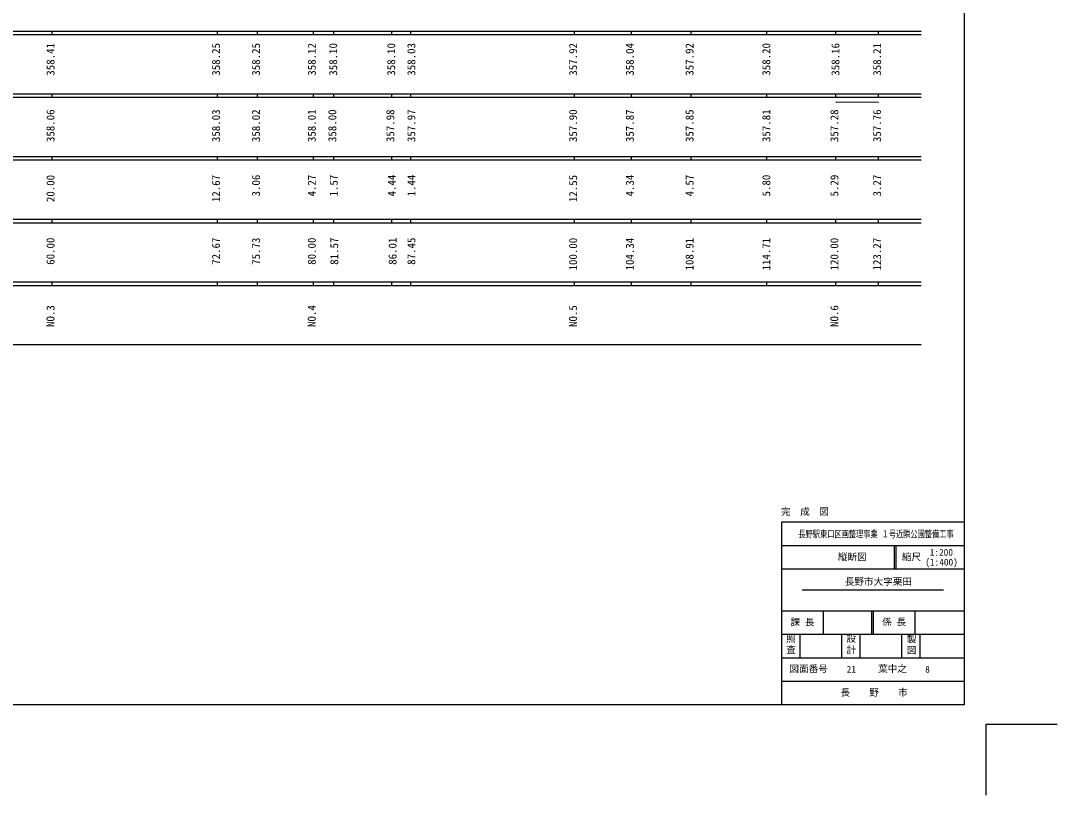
# Model space of a CAD drawing. Units: millimetres on the paper. Extents: x -224 to 211, y -151 to 163.
# Drawn here: x 13 to 211.3, y -151 to -2.8 of the extents above; entities that cross this region are included whole.
import ezdxf
from ezdxf.enums import TextEntityAlignment as Align

# ---------------------------------------------------------------- set-up
doc = ezdxf.new("R2010")
doc.units = ezdxf.units.MM
for name, color, linetype in [('0-0_0', 7, 'Continuous'), ('0-1_D_STR_DIM_1寸法', 7, 'Continuous'), ('0-2_D_STR_2_文字', 4, 'Continuous'), ('0-3_D-TTL-FRAM_枠', 7, 'Continuous'), ('0-5_D_BDG_1_現況', 7, 'Continuous'), ('0-6_S-SUV-HTXT', 4, 'Continuous'), ('0-7_S-SUV-LINE', 7, 'Continuous'), ('0-8_S-SUV-FRAM', 7, 'Continuous'), ('0-9_D-TTL-TXT', 4, 'Continuous')]:
    doc.layers.add(name, color=color, linetype=linetype)
doc.styles.add('ＭＳ ゴシック', font='')
doc.styles.get('ＭＳ ゴシック').set_extended_font_data('MS Gothic')

msp = doc.modelspace()

# ---------------------------------------------------------------- linework, layer by layer
at = {"layer": '0-0_0'}
for p, q in [((-172.147, -4.729), (185.319, -4.729)), ((185.319, -5.479), (-172.147, -5.479)), ((-172.147, -16.729), (185.319, -16.729)), ((185.319, -17.479), (-172.147, -17.479)), ((-172.147, -28.729), (185.319, -28.729)), ((185.319, -29.479), (-172.147, -29.479)), ((-172.147, -40.729), (185.319, -40.729)), ((185.319, -41.479), (-172.147, -41.479)), ((-172.147, -52.729), (185.319, -52.729)), ((185.319, -53.479), (-172.147, -53.479)), ((-172.147, -64.729), (185.319, -64.729)), ((197.713, -137.407), (211.349, -137.407)), ((197.713, -151.044), (197.713, -137.407))]:
    msp.add_line(p, q, dxfattribs=at)
at = {"layer": '0-1_D_STR_DIM_1寸法'}
for p, q in [((18.989, -5.479), (18.989, -4.729)), ((50.661, -5.479), (50.661, -4.729)), ((58.313, -5.479), (58.313, -4.729)), ((68.989, -5.479), (68.989, -4.729)), ((72.914, -5.479), (72.914, -4.729)), ((84.014, -5.479), (84.014, -4.729)), ((87.616, -5.479), (87.616, -4.729)), ((118.989, -5.479), (118.989, -4.729)), ((129.849, -5.479), (129.849, -4.729)), ((141.278, -5.479), (141.278, -4.729)), ((155.768, -5.479), (155.768, -4.729)), ((168.989, -5.479), (168.989, -4.729)), ((177.164, -5.479), (177.164, -4.729)), ((18.989, -17.479), (18.989, -16.729)), ((50.661, -17.479), (50.661, -16.729)), ((58.313, -17.479), (58.313, -16.729)), ((68.989, -17.479), (68.989, -16.729)), ((72.914, -17.479), (72.914, -16.729)), ((84.014, -17.479), (84.014, -16.729)), ((87.616, -17.479), (87.616, -16.729)), ((118.989, -17.479), (118.989, -16.729)), ((129.849, -17.479), (129.849, -16.729)), ((141.278, -17.479), (141.278, -16.729)), ((155.768, -17.479), (155.768, -16.729)), ((168.989, -17.479), (168.989, -16.729)), ((168.989, -17.479), (168.989, -16.729)), ((177.164, -17.479), (177.164, -16.729)), ((18.989, -29.479), (18.989, -28.729)), ((50.661, -29.479), (50.661, -28.729)), ((58.313, -29.479), (58.313, -28.729)), ((68.989, -29.479), (68.989, -28.729)), ((72.914, -29.479), (72.914, -28.729)), ((84.014, -29.479), (84.014, -28.729)), ((87.616, -29.479), (87.616, -28.729)), ((118.989, -29.479), (118.989, -28.729)), ((129.849, -29.479), (129.849, -28.729)), ((141.278, -29.479), (141.278, -28.729)), ((155.768, -29.479), (155.768, -28.729)), ((168.989, -29.479), (168.989, -28.729)), ((168.989, -29.479), (168.989, -28.729)), ((177.164, -29.479), (177.164, -28.729)), ((18.989, -41.479), (18.989, -40.729)), ((50.661, -41.479), (50.661, -40.729)), ((58.313, -41.479), (58.313, -40.729)), ((68.989, -41.479), (68.989, -40.729)), ((72.914, -41.479), (72.914, -40.729)), ((84.014, -41.479), (84.014, -40.729)), ((87.616, -41.479), (87.616, -40.729)), ((118.989, -41.479), (118.989, -40.729)), ((129.849, -41.479), (129.849, -40.729)), ((141.278, -41.479), (141.278, -40.729)), ((155.768, -41.479), (155.768, -40.729)), ((168.989, -41.479), (168.989, -40.729)), ((177.164, -41.479), (177.164, -40.729)), ((18.989, -53.479), (18.989, -52.729)), ((50.661, -53.479), (50.661, -52.729)), ((58.313, -53.479), (58.313, -52.729)), ((68.989, -53.479), (68.989, -52.729)), ((72.914, -53.479), (72.914, -52.729)), ((84.014, -53.479), (84.014, -52.729)), ((87.616, -53.479), (87.616, -52.729)), ((118.989, -53.479), (118.989, -52.729)), ((129.849, -53.479), (129.849, -52.729)), ((141.278, -53.479), (141.278, -52.729)), ((155.768, -53.479), (155.768, -52.729)), ((168.989, -53.479), (168.989, -52.729)), ((177.164, -53.479), (177.164, -52.729))]:
    msp.add_line(p, q, dxfattribs=at)
at = {"layer": '0-3_D-TTL-FRAM_枠'}
msp.add_lwpolyline([(-207.772, 147.259), (193.561, 147.259), (193.561, -133.741), (-207.772, -133.741)], close=True, dxfattribs=at)
at = {"layer": '0-5_D_BDG_1_現況'}
msp.add_line((168.989, -18.303), (177.164, -18.353), dxfattribs=at)
at = {"layer": '0-7_S-SUV-LINE'}
for p, q in [((158.561, -103.241), (193.561, -103.241)), ((180.106, -103.241), (180.106, -107.741)), ((180.434, -103.24), (180.432, -107.741)), ((193.561, -107.741), (158.561, -107.741)), ((162.561, -111.741), (189.561, -111.741)), ((158.561, -115.741), (193.561, -115.741)), ((166.561, -115.741), (166.561, -120.241)), ((175.852, -120.241), (175.855, -115.741)), ((176.193, -120.241), (176.191, -115.741)), ((184.061, -115.741), (184.061, -120.241)), ((193.561, -120.241), (158.561, -120.241)), ((162.061, -120.241), (162.061, -124.741)), ((170.061, -120.241), (170.061, -124.741)), ((173.561, -120.241), (173.561, -124.741)), ((181.561, -120.241), (181.561, -124.741)), ((185.061, -120.241), (185.061, -124.741)), ((158.561, -124.741), (193.561, -124.741)), ((193.561, -129.241), (158.561, -129.241))]:
    msp.add_line(p, q, dxfattribs=at)
at = {"layer": '0-8_S-SUV-FRAM'}
for p, q in [((158.561, -98.741), (158.561, -133.741)), ((193.561, -98.741), (158.561, -98.741))]:
    msp.add_line(p, q, dxfattribs=at)

# ---------------------------------------------------------------- texts
at = {"layer": '0-2_D_STR_2_文字', "style": 'ＭＳ ゴシック'}
for s, p in [('358.41', (19.915, -13.273)), ('358.25', (51.587, -13.273)), ('358.25', (59.239, -13.273)), ('358.12', (69.915, -13.273)), ('358.10', (74.007, -13.273)), ('358.10', (85.107, -13.273)), ('358.03', (88.968, -13.273)), ('357.92', (119.915, -13.273)), ('358.04', (130.774, -13.273)), ('357.92', (142.204, -13.273)), ('358.20', (156.893, -13.273)), ('358.16', (170.115, -13.273)), ('358.21', (178.09, -13.273)), ('358.02', (59.239, -25.985)), ('358.01', (69.915, -25.985)), ('357.81', (156.893, -25.985)), ('358.06', (19.915, -25.985)), ('358.03', (51.587, -25.985)), ('358.00', (73.84, -25.985)), ('357.98', (84.94, -25.985)), ('357.97', (88.968, -25.985)), ('357.90', (119.915, -25.985)), ('357.87', (130.774, -25.985)), ('357.85', (142.204, -25.985)), ('357.28', (169.915, -25.985)), ('357.76', (178.09, -25.985)), ('20.00', (19.915, -37.482)), ('12.67', (51.587, -37.482)), ('3.06', (59.239, -36.397)), ('4.27', (69.915, -36.397)), ('1.57', (74.112, -36.397)), ('4.44', (85.212, -36.397)), ('1.44', (88.968, -36.397)), ('12.55', (119.915, -37.482)), ('4.34', (130.774, -36.397)), ('4.57', (142.204, -36.397)), ('5.80', (156.893, -36.397)), ('5.29', (169.915, -36.397)), ('3.27', (178.09, -36.397)), ('60.00', (19.915, -49.482)), ('72.67', (51.587, -49.482)), ('75.73', (59.239, -49.482)), ('80.00', (69.915, -49.482)), ('81.57', (74.214, -49.482)), ('86.01', (85.366, -49.482)), ('87.45', (88.968, -49.482)), ('100.00', (119.915, -50.567)), ('104.34', (130.774, -50.567)), ('108.91', (142.204, -50.567)), ('114.71', (156.893, -50.567)), ('120.00', (169.915, -50.567)), ('123.27', (178.09, -50.567)), (' NO.3', (19.915, -62.421)), (' NO.4', (69.915, -62.421)), (' NO.5', (119.915, -62.421)), (' NO.6', (169.915, -62.421))]:
    msp.add_text(s, height=1.532, rotation=90, dxfattribs=at).set_placement(p, align=Align.BOTTOM_LEFT)
at = {"layer": '0-6_S-SUV-HTXT', "style": 'ＭＳ ゴシック'}
for s, height, p in [('完\u3000成\u3000図', 1.312, (158.478, -97.793)), ('縦断図', 1.312, (169.355, -106.456)), ('縮尺', 1.312, (181.602, -106.457)), ('1:200', 1.309, (186.938, -105.579)), ('(1:400)', 1.309, (186.088, -107.457)), ('長野市大字栗田', 1.312, (170.686, -111.187)), ('係 長', 1.312, (177.856, -118.903)), ('課 長', 1.312, (160.299, -118.938)), ('照', 1.312, (159.436, -122.117)), ('設', 1.312, (170.997, -122.076)), ('製', 1.312, (182.559, -122.171)), ('査', 1.312, (159.475, -124.237)), ('計', 1.312, (171.043, -124.271)), ('図', 1.312, (182.544, -124.286)), ('図面番号', 1.312, (160.096, -127.867)), ('21', 1.312, (171.052, -127.977)), ('葉中之', 1.312, (177.073, -127.858)), ('8', 1.312, (186.071, -127.977)), ('長\u3000\u3000野\u3000\u3000市', 1.312, (169.866, -132.418))]:
    msp.add_text(s, height=height, dxfattribs=at).set_placement(p, align=Align.BOTTOM_LEFT)
at = {"layer": '0-9_D-TTL-TXT', "style": 'ＭＳ ゴシック', "width": 0.75}
msp.add_text('長野駅東口区画整理事業 １号近隣公園整備工事', height=1.312, dxfattribs=at).set_placement((161.818, -102.074), align=Align.BOTTOM_LEFT)

doc.saveas('drawing.dxf')
